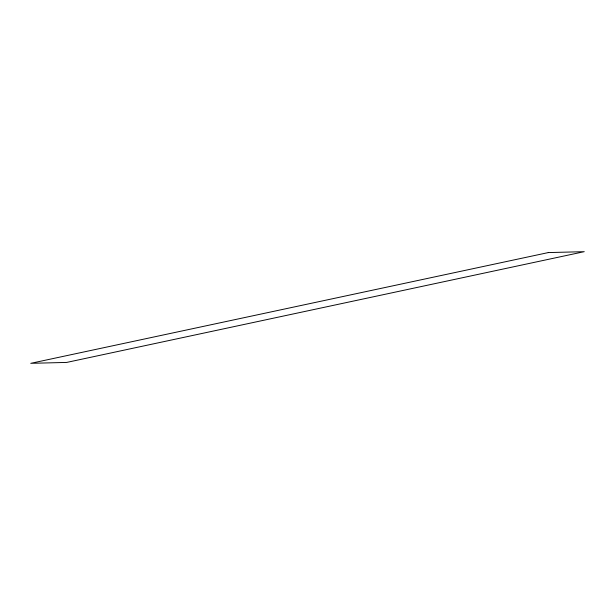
<?xml version="1.0" encoding="UTF-8"?>
<svg xmlns="http://www.w3.org/2000/svg" width="615" height="615" viewBox="0 0 615 615"><rect width="100%" height="100%" fill="white"/><g stroke="black" fill="none" stroke-linecap="round" stroke-linejoin="round"><path stroke-width="0.92" d="M548.288 252.581L30.75 363.327L66.712 362.42L584.25 251.673L548.288 252.581"/></g></svg>
